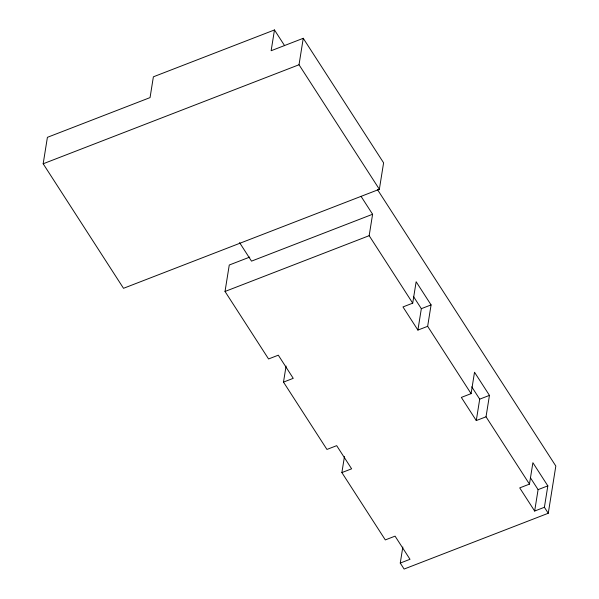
<?xml version="1.0" encoding="UTF-8"?>
<svg xmlns="http://www.w3.org/2000/svg" width="599" height="599" viewBox="0 0 599 599"><rect width="100%" height="100%" fill="white"/><g stroke="black" fill="none" stroke-linecap="round" stroke-linejoin="round"><path stroke-width="0.9" d="M274.469 29.95L271.145 50.728L303.251 38.299L383.6 162.831L379.362 189.277L123.514 288.306L43.173 163.774L47.411 137.328L150.057 97.6L153.381 76.814L274.469 29.95L284.607 45.666M377.385 189.456L555.827 466.029L548.265 513.261L404.115 569.05L400.259 563.067L410.001 559.294L395.063 536.142L385.314 539.916L341.879 472.589L351.628 468.815L336.683 445.663L326.942 449.437L283.499 382.11L293.248 378.336L278.31 355.185L268.562 358.958L225.022 291.466L229.26 265.02L249.753 257.091M379.362 189.277L299.021 64.752L303.251 38.299M283.499 382.11L286.075 366.056M412.711 303.161L416.14 281.755L431.078 304.906L427.649 326.32L417.907 330.086L402.97 306.935L412.711 303.161L369.171 235.677L372.6 214.262L361.145 196.509M341.879 472.589L344.455 456.528M417.907 330.086L421.337 308.68L413.37 296.333M400.259 563.067L402.827 547.007M486.029 416.799L476.28 420.565L461.342 397.414L471.091 393.64L474.52 372.234L489.458 395.385L486.029 416.799L529.464 484.119L519.722 487.893L534.66 511.044L544.401 507.278L547.83 485.864L532.893 462.713L529.464 484.119M476.28 420.565L479.709 399.159L471.742 386.812M534.66 511.044L538.089 489.638L530.617 478.062M43.173 163.774L299.021 64.752M372.6 214.262L251.513 261.134L239.555 242.602M225.022 291.466L369.171 235.677M421.337 308.68L431.078 304.906M479.709 399.159L489.458 395.385M538.089 489.638L547.83 485.864M427.649 326.32L471.091 393.64M544.401 507.278L548.265 513.261"/></g></svg>
